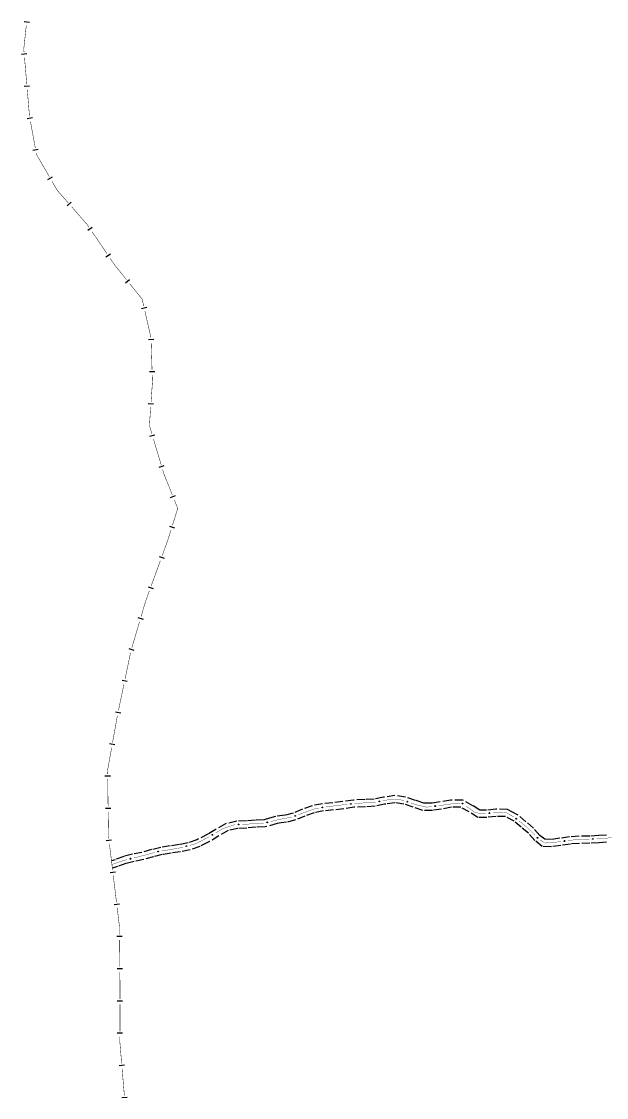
# Model space of a CAD drawing. Extents: x 208948 to 212966, y 4875285 to 4878160.
# Drawn here: x 208948 to 209275, y 4875869 to 4876470 of the extents above; entities that cross this region are included whole.
import ezdxf

# ---------------------------------------------------------------- set-up
doc = ezdxf.new("R2010")
doc.units = 0
doc.header["$LTSCALE"] = 1.5
doc.header["$MEASUREMENT"] = 0
doc.linetypes.add('TRACO_25', pattern=[8, 3, -1, 1, -1, 1, -1])
for name, color, linetype in [('LM-LIM-SETORES-BAIRROS', 7, 'CONTINUOUS'), ('SV-EIXO-RUA-N-PAV', 6, 'CONTINUOUS'), ('SV-RUA-NAO-PAV', 7, 'CONTINUOUS')]:
    doc.layers.add(name, color=color, linetype=linetype)

msp = doc.modelspace()

# ---------------------------------------------------------------- linework, layer by layer
at = {"layer": 'LM-LIM-SETORES-BAIRROS', "const_width": 0.25}
for points in [[(208950.872995, 4876468.192011), (208949.488026, 4876455.265996)], [(208949.488026, 4876455.265996), (208949.462065, 4876455.023701)], [(208949.462065, 4876455.023701), (208949.611216, 4876453.273727)], [(208949.865982, 4876450.284564), (208951.139816, 4876435.338751)], [(208951.394583, 4876432.349588), (208952.668417, 4876417.403774)], [(208953.206101, 4876414.452413), (208955.900829, 4876399.69645)], [(208956.439774, 4876396.745258), (208956.559484, 4876396.089742)], [(208956.559484, 4876396.089742), (208963.72636, 4876383.676474)], [(208965.226372, 4876381.078405), (208967.726391, 4876376.748289)], [(208967.726391, 4876376.748289), (208968.090981, 4876376.116806)], [(208968.090981, 4876376.116806), (208974.198584, 4876369.142182)], [(208976.174979, 4876366.885223), (208984.739356, 4876357.105068)], [(208984.739356, 4876357.105068), (208984.919097, 4876356.899812)], [(208984.919097, 4876356.899812), (208985.889792, 4876355.471223)], [(208987.575836, 4876352.989842), (208996.006057, 4876340.582933)], [(208997.692101, 4876338.101552), (208999.94016, 4876334.793043)], [(208999.94016, 4876334.793043), (209000.329423, 4876334.220157)], [(209000.329423, 4876334.220157), (209006.791903, 4876326.190312)], [(209008.672832, 4876323.853197), (209014.942593, 4876316.062812)], [(209014.942593, 4876316.062812), (209015.566105, 4876315.288077)], [(209015.566105, 4876315.288077), (209016.45813, 4876311.383142)], [(209017.126225, 4876308.45848), (209020.466704, 4876293.83517)], [(209020.631932, 4876290.84597), (209021.092394, 4876275.853039)], [(209021.307062, 4876268.863296), (209020.538007, 4876257.883234)], [(209021.184486, 4876272.854453), (209021.276578, 4876269.855867)], [(209021.276578, 4876269.855867), (209021.307062, 4876268.863296)], [(209020.328398, 4876254.890566), (209019.629699, 4876244.915005)], [(209019.629699, 4876244.915005), (209019.614045, 4876244.691502)], [(209019.614045, 4876244.691502), (209020.989344, 4876240.117855)], [(209021.853235, 4876237.244931), (209026.172688, 4876222.88031)], [(209027.036579, 4876220.007386), (209027.612506, 4876218.092103)], [(209027.612506, 4876218.092103), (209027.81162, 4876217.429937)], [(209027.81162, 4876217.429937), (209032.390194, 4876206.004661)], [(209033.506144, 4876203.219943), (209035.366061, 4876198.578746)], [(209035.43072, 4876198.417397), (209032.500751, 4876189.038216)], [(209035.366061, 4876198.578746), (209035.43072, 4876198.417397)], [(209031.606212, 4876186.174686), (209030.115312, 4876181.402138)], [(209029.933202, 4876180.819181), (209026.728488, 4876171.993762)], [(209030.115312, 4876181.402138), (209029.933202, 4876180.819181)], [(209025.704537, 4876169.173917), (209020.584783, 4876155.074694)], [(209019.560832, 4876152.254849), (209017.51293, 4876146.615159)], [(209017.481507, 4876146.528624), (209014.953663, 4876137.986884)], [(209017.51293, 4876146.615159), (209017.481507, 4876146.528624)], [(209014.10234, 4876135.11021), (209009.845724, 4876120.726844)], [(209009.089252, 4876117.826241), (209006.013051, 4876103.145062)], [(209005.397811, 4876100.208827), (209002.32161, 4876085.527649)], [(209001.714226, 4876082.589886), (208999.067411, 4876067.825254)], [(208998.538048, 4876064.872327), (208996.420597, 4876053.060621)], [(208996.420597, 4876053.060621), (208996.258951, 4876052.158919)], [(208996.258951, 4876052.158919), (208996.288172, 4876050.075201)], [(208996.330238, 4876047.075496), (208996.540569, 4876032.07697)], [(208996.582635, 4876029.077265), (208996.764921, 4876016.078543)], [(208996.764921, 4876016.078543), (208996.77711, 4876015.20939)], [(208996.77711, 4876015.20939), (208996.91335, 4876014.086866)], [(208997.274804, 4876011.108721), (208999.082076, 4875996.217993)], [(208999.44353, 4875993.239847), (209001.250802, 4875978.34912)], [(209001.612256, 4875975.370974), (209002.817104, 4875965.443823)], [(209002.817104, 4875965.443823), (209002.927694, 4875964.532634)], [(209002.927694, 4875964.532634), (209002.959948, 4875960.450637)], [(209002.983653, 4875957.45073), (209003.102174, 4875942.451198)], [(209003.125878, 4875939.451292), (209003.173286, 4875933.451479)], [(209003.173286, 4875933.451479), (209003.178195, 4875932.830253)], [(209003.178195, 4875932.830253), (209003.17335, 4875924.4515)], [(209003.171615, 4875921.451501), (209003.162942, 4875906.451503)], [(209003.161207, 4875903.451504), (209003.159472, 4875900.451504)], [(209003.159472, 4875900.451504), (209003.159145, 4875899.88595)], [(209003.159145, 4875899.88595), (209004.11855, 4875888.491825)], [(209004.370264, 4875885.502403), (209005.628837, 4875870.555297)]]:
    msp.add_lwpolyline(points, dxfattribs=at)
at = {"layer": 'LM-LIM-SETORES-BAIRROS'}
for points in [[(208949.594604, 4876470.340432), (208952.57753, 4876470.020824)], [(208948.201556, 4876452.149956), (208951.190719, 4876452.404723)], [(208949.730157, 4876434.21498), (208952.71932, 4876434.469747)], [(208951.371208, 4876416.150402), (208954.3224, 4876416.689348)], [(208954.604881, 4876398.443247), (208957.556073, 4876398.982192)], [(208962.927329, 4876382.060445), (208965.525399, 4876383.560457)], [(208973.728903, 4876367.401665), (208975.985862, 4876369.37806)], [(208985.211115, 4876353.801074), (208987.692497, 4876355.487118)], [(208995.327381, 4876338.912784), (208997.808762, 4876340.598828)], [(209006.250322, 4876324.470809), (209008.587437, 4876326.351738)], [(209015.218497, 4876310.074207), (209018.143159, 4876310.742302)], [(209019.071244, 4876292.798981), (209022.06983, 4876292.891073)], [(209019.623798, 4876274.807464), (209022.622384, 4876274.899556)], [(209018.971803, 4876256.990483), (209021.964472, 4876256.780873)], [(209019.840846, 4876238.728268), (209022.71377, 4876239.592159)], [(209025.02419, 4876221.490724), (209027.897114, 4876222.354614)], [(209031.369818, 4876204.518447), (209034.154536, 4876205.634397)], [(209030.770807, 4876188.530976), (209033.634336, 4876187.636436)], [(209024.977249, 4876171.565789), (209027.797094, 4876170.541838)], [(209018.833543, 4876154.646721), (209021.653388, 4876153.62277)], [(209013.231552, 4876137.453654), (209016.108225, 4876136.602331)], [(209008.123613, 4876120.193615), (209011.000286, 4876119.342292)], [(209004.339853, 4876102.473937), (209007.276089, 4876101.858697)], [(209000.648412, 4876084.856524), (209003.584648, 4876084.241284)], [(208997.414494, 4876067.105626), (209000.36742, 4876066.576264)], [(208994.802341, 4876049.054266), (208997.802046, 4876049.096332)], [(208995.054738, 4876031.056035), (208998.054443, 4876031.098102)], [(208995.544762, 4876012.913424), (208998.522907, 4876013.274878)], [(208997.713488, 4875995.044551), (209000.691633, 4875995.406005)], [(208999.882214, 4875977.175677), (209002.860359, 4875977.537132)], [(209001.467897, 4875959.438816), (209004.467803, 4875959.46252)], [(209001.610122, 4875941.439378), (209004.610028, 4875941.463082)], [(209001.672772, 4875923.452368), (209004.672771, 4875923.450633)], [(209001.662364, 4875905.452371), (209004.662363, 4875905.450636)], [(209002.707744, 4875887.369494), (209005.697165, 4875887.621208)], [(209004.218031, 4875869.432966), (209007.207452, 4875869.68468)]]:
    msp.add_lwpolyline(points, dxfattribs=at)
at = {"layer": 'SV-EIXO-RUA-N-PAV', "const_width": 0.18}
for points in [[(209135.871177, 4876033.71435), (209134.052891, 4876033.536956)], [(209136.043888, 4876033.725674), (209135.871177, 4876033.71435)], [(209145.900249, 4876034.371994), (209136.043888, 4876033.725674)], [(209146.020579, 4876034.394793), (209145.900249, 4876034.371994)], [(209153.709773, 4876035.851693), (209149.950655, 4876035.139439)], [(209153.883689, 4876035.857125), (209153.709773, 4876035.851693)], [(209158.970925, 4876036.016104), (209153.883689, 4876035.857125)], [(209159.838535, 4876035.740673), (209158.970925, 4876036.016104)], [(209161.744784, 4876035.135515), (209159.838535, 4876035.740673)], [(209169.32882, 4876032.727884), (209165.557281, 4876033.925198)], [(209190.537842, 4876033.71435), (209182.188736, 4876032.52162)], [(209191.10348, 4876033.690784), (209190.537842, 4876033.71435)], [(209193.101746, 4876033.607522), (209191.10348, 4876033.690784)], [(209107.42807, 4876029.110841), (209102.835535, 4876027.351998)], [(209107.506037, 4876029.13683), (209107.42807, 4876029.110841)], [(209112.853634, 4876030.919363), (209107.506037, 4876029.13683)], [(209113.213123, 4876030.970718), (209112.853634, 4876030.919363)], [(209114.203072, 4876031.112139), (209113.213123, 4876030.970718)], [(209119.758897, 4876031.905829), (209118.16287, 4876031.677825)], [(209120.143775, 4876031.953094), (209119.758897, 4876031.905829)], [(209129.130325, 4876033.056706), (209120.143775, 4876031.953094)], [(209130.071793, 4876033.148556), (209129.130325, 4876033.056706)], [(209169.3708, 4876032.718701), (209169.32882, 4876032.727884)], [(209174.589973, 4876031.577007), (209169.3708, 4876032.718701)], [(209175.242551, 4876031.656589), (209174.589973, 4876031.577007)], [(209177.227843, 4876031.898698), (209175.242551, 4876031.656589)], [(209181.330825, 4876032.399062), (209181.198427, 4876032.382916)], [(209182.188736, 4876032.52162), (209181.330825, 4876032.399062)], [(209201.224558, 4876028.782019), (209196.620136, 4876032.038806)], [(209201.574811, 4876028.697959), (209201.224558, 4876028.782019)], [(209205.334834, 4876027.795553), (209201.574811, 4876028.697959)], [(209205.467291, 4876027.809644), (209205.334834, 4876027.795553)], [(209207.456069, 4876028.021216), (209205.467291, 4876027.809644)], [(209213.062152, 4876028.617608), (209211.433624, 4876028.444361)], [(209213.424299, 4876028.60769), (209213.062152, 4876028.617608)], [(209219.063154, 4876028.453197), (209213.424299, 4876028.60769)], [(209219.372024, 4876028.270164), (209219.063154, 4876028.453197)], [(209222.81319, 4876026.230954), (209219.372024, 4876028.270164)], [(209067.459086, 4876021.871127), (209061.759813, 4876019.995416)], [(209076.354387, 4876022.205579), (209071.455455, 4876022.024135)], [(209076.451889, 4876022.211936), (209076.354387, 4876022.205579)], [(209083.43705, 4876022.667491), (209076.451889, 4876022.211936)], [(209091.973434, 4876024.671744), (209087.335032, 4876023.535809)], [(209092.193957, 4876024.713971), (209091.973434, 4876024.671744)], [(209099.069043, 4876026.030478), (209092.193957, 4876024.713971)], [(209230.407515, 4876020.397057), (209226.017713, 4876023.846187)], [(209060.981956, 4876019.739413), (209056.513695, 4876017.116738)], [(209061.759813, 4876019.995416), (209060.981956, 4876019.739413)], [(209230.70257, 4876020.102002), (209230.407515, 4876020.397057)], [(209234.945211, 4876015.859361), (209230.70257, 4876020.102002)], [(209045.691731, 4876011.19004), (209042.158369, 4876010.23875)], [(209045.992631, 4876011.350093), (209045.691731, 4876011.19004)], [(209053.055611, 4876015.106997), (209045.992631, 4876011.350093)], [(209240.436587, 4876011.518862), (209237.934367, 4876013.224922)], [(209241.404446, 4876011.603023), (209240.436587, 4876011.518862)], [(209247.999494, 4876012.176506), (209241.404446, 4876011.603023)], [(209248.376332, 4876012.225927), (209247.999494, 4876012.176506)], [(209249.367841, 4876012.355961), (209248.376332, 4876012.225927)], [(209258.028567, 4876013.491794), (209253.333879, 4876012.876097)], [(209258.293542, 4876013.500293), (209258.028567, 4876013.491794)], [(209265.289941, 4876013.724778), (209258.293542, 4876013.500293)], [(209273.400997, 4876013.985027), (209269.287884, 4876013.853055)], [(209274.275479, 4876014.119562), (209273.400997, 4876013.985027)], [(209277.675684, 4876014.642671), (209274.275479, 4876014.119562)], [(209013.220554, 4876003.791544), (209010.967807, 4876003.228357)], [(209013.876217, 4876003.963835), (209013.220554, 4876003.791544)], [(209022.58071, 4876006.251147), (209013.876217, 4876003.963835)], [(209037.142358, 4876008.888286), (209026.487764, 4876007.089458)], [(209037.33029, 4876008.938883), (209037.142358, 4876008.888286)], [(209038.295906, 4876009.198856), (209037.33029, 4876008.938883)], [(208999.473314, 4875999.819169), (208998.587973, 4875999.516857)], [(209005.328825, 4876001.818612), (208999.473314, 4875999.819169)], [(209006.117095, 4876002.015679), (209005.328825, 4876001.818612)], [(209007.087237, 4876002.258214), (209006.117095, 4876002.015679)]]:
    msp.add_lwpolyline(points, dxfattribs=at)
at = {"layer": 'SV-EIXO-RUA-N-PAV'}
for points in [[(209148.147279, 4876034.685708), (209148.120313, 4876034.644905), (209148.088794, 4876034.61535), (209148.055411, 4876034.598267), (209148.021975, 4876034.590863), (209147.986915, 4876034.587141), (209147.950739, 4876034.591187), (209147.911583, 4876034.604572), (209147.870462, 4876034.631335), (209147.842308, 4876034.665613), (209147.823809, 4876034.697445), (209147.814081, 4876034.731866), (209147.811036, 4876034.765986), (209147.816482, 4876034.803424), (209147.830433, 4876034.842972), (209147.858345, 4876034.88367), (209147.889444, 4876034.912432), (209147.922168, 4876034.928108), (209147.956834, 4876034.937669), (209147.992673, 4876034.941039), (209148.028161, 4876034.936863), (209148.067955, 4876034.922744), (209148.107758, 4876034.894663), (209148.136799, 4876034.863973), (209148.152931, 4876034.831478), (209148.161575, 4876034.797137), (209148.165735, 4876034.762018), (209148.163182, 4876034.725484), (209148.147279, 4876034.685708)], [(209163.75467, 4876034.381961), (209163.711566, 4876034.35885), (209163.669795, 4876034.347801), (209163.632303, 4876034.348614), (209163.59936, 4876034.35797), (209163.566736, 4876034.371338), (209163.536817, 4876034.392073), (209163.508709, 4876034.422441), (209163.485221, 4876034.465517), (209163.476715, 4876034.509052), (209163.475545, 4876034.545851), (209163.483324, 4876034.580764), (209163.496841, 4876034.612239), (209163.519407, 4876034.642605), (209163.550461, 4876034.67079), (209163.594347, 4876034.693359), (209163.635372, 4876034.70391), (209163.671616, 4876034.702172), (209163.706665, 4876034.69413), (209163.739808, 4876034.680083), (209163.76906, 4876034.65956), (209163.797381, 4876034.628242), (209163.819083, 4876034.584631), (209163.830073, 4876034.543833), (209163.828845, 4876034.507576), (209163.82015, 4876034.473247), (209163.80714, 4876034.440362), (209163.787549, 4876034.40942), (209163.75467, 4876034.381961)], [(209194.62268, 4876033.433972), (209194.587159, 4876033.400352), (209194.549756, 4876033.37872), (209194.513367, 4876033.369657), (209194.479123, 4876033.370033), (209194.444133, 4876033.374364), (209194.409819, 4876033.386513), (209194.374721, 4876033.408433), (209194.340745, 4876033.443828), (209194.321104, 4876033.4836), (209194.31031, 4876033.5188), (209194.308646, 4876033.55453), (209194.313423, 4876033.588451), (209194.327221, 4876033.623677), (209194.349782, 4876033.659029), (209194.3862, 4876033.692331), (209194.423015, 4876033.713287), (209194.458442, 4876033.721129), (209194.494373, 4876033.722574), (209194.530042, 4876033.717725), (209194.563657, 4876033.705605), (209194.599209, 4876033.682825), (209194.631603, 4876033.646445), (209194.652923, 4876033.609966), (209194.66126, 4876033.574658), (209194.661886, 4876033.539251), (209194.65797, 4876033.504104), (209194.647193, 4876033.469102), (209194.62268, 4876033.433972)], [(209116.340775, 4876031.306327), (209116.311987, 4876031.266789), (209116.279161, 4876031.238694), (209116.245037, 4876031.223142), (209116.2113, 4876031.217262), (209116.176107, 4876031.215133), (209116.140152, 4876031.220815), (209116.101643, 4876031.235962), (209116.061778, 4876031.264561), (209116.035207, 4876031.300081), (209116.01817, 4876031.332719), (209116.010013, 4876031.367546), (209116.008518, 4876031.401768), (209116.015656, 4876031.438921), (209116.031386, 4876031.477796), (209116.061114, 4876031.517187), (209116.093486, 4876031.544509), (209116.126887, 4876031.558685), (209116.161951, 4876031.566664), (209116.197906, 4876031.568407), (209116.233168, 4876031.562625), (209116.272281, 4876031.546717), (209116.31077, 4876031.51686), (209116.338389, 4876031.484885), (209116.353031, 4876031.451692), (209116.360109, 4876031.416994), (209116.362673, 4876031.381722), (209116.358466, 4876031.345341), (209116.340775, 4876031.306327)], [(209132.216033, 4876033.247147), (209132.185509, 4876033.208933), (209132.151461, 4876033.182331), (209132.116677, 4876033.168317), (209132.082711, 4876033.163948), (209132.047459, 4876033.163393), (209132.011793, 4876033.170674), (209131.973998, 4876033.187524), (209131.935449, 4876033.217874), (209131.910491, 4876033.254544), (209131.894927, 4876033.28791), (209131.888332, 4876033.323066), (209131.888366, 4876033.357321), (209131.897155, 4876033.394118), (209131.914604, 4876033.432253), (209131.946061, 4876033.470277), (209131.979619, 4876033.496128), (209132.01362, 4876033.508799), (209132.049005, 4876033.515205), (209132.085002, 4876033.515341), (209132.119971, 4876033.507992), (209132.158335, 4876033.490354), (209132.195453, 4876033.458809), (209132.221618, 4876033.425633), (209132.234763, 4876033.391819), (209132.240286, 4876033.35684), (209132.241273, 4876033.321489), (209132.235446, 4876033.285332), (209132.216033, 4876033.247147)], [(209179.369084, 4876032.048929), (209179.33949, 4876032.00999), (209179.306094, 4876031.982576), (209179.271658, 4876031.967728), (209179.237807, 4876031.962542), (209179.202578, 4876031.961137), (209179.166747, 4876031.967557), (209179.128557, 4876031.983491), (209179.089288, 4876032.012903), (209179.063453, 4876032.048961), (209179.04709, 4876032.081943), (209179.03965, 4876032.11693), (209179.038858, 4876032.151176), (209179.046758, 4876032.188174), (209179.063283, 4876032.226718), (209179.093814, 4876032.265489), (209179.12674, 4876032.292141), (209179.160425, 4876032.305628), (209179.195646, 4876032.312885), (209179.231629, 4876032.313888), (209179.266765, 4876032.307383), (209179.305543, 4876032.290675), (209179.34341, 4876032.260034), (209179.370367, 4876032.227498), (209179.384324, 4876032.194011), (209179.390688, 4876032.159175), (209179.392526, 4876032.123858), (209179.387573, 4876032.087571), (209179.369084, 4876032.048929)], [(209209.599366, 4876028.138525), (209209.569177, 4876028.100045), (209209.535363, 4876028.073147), (209209.500703, 4876028.05883), (209209.466776, 4876028.054165), (209209.431529, 4876028.053302), (209209.395802, 4876028.060271), (209209.357861, 4876028.076791), (209209.319049, 4876028.106803), (209209.293771, 4876028.143254), (209209.277917, 4876028.176483), (209209.271015, 4876028.21158), (209209.27075, 4876028.245834), (209209.279217, 4876028.282706), (209209.296333, 4876028.320992), (209209.327456, 4876028.359289), (209209.360788, 4876028.385432), (209209.394676, 4876028.3984), (209209.430004, 4876028.405115), (209209.465998, 4876028.405565), (209209.50103, 4876028.398521), (209209.539546, 4876028.381219), (209209.576939, 4876028.349999), (209209.603393, 4876028.317053), (209209.616833, 4876028.283355), (209209.62266, 4876028.248426), (209209.623956, 4876028.213084), (209209.618445, 4876028.176878), (209209.599366, 4876028.138525)], [(209069.604482, 4876021.845424), (209069.571713, 4876021.809116), (209069.536126, 4876021.784612), (209069.500562, 4876021.772718), (209069.466394, 4876021.770402), (209069.431172, 4876021.771969), (209069.396009, 4876021.781384), (209069.359297, 4876021.800478), (209069.322645, 4876021.833094), (209069.299939, 4876021.8712), (209069.286412, 4876021.905443), (209069.281946, 4876021.940932), (209069.284042, 4876021.975123), (209069.295029, 4876022.011324), (209069.314743, 4876022.048339), (209069.348431, 4876022.084401), (209069.383485, 4876022.108185), (209069.418186, 4876022.118786), (209069.453893, 4876022.123051), (209069.489833, 4876022.121019), (209069.524296, 4876022.111579), (209069.561529, 4876022.091663), (209069.596681, 4876022.057941), (209069.620801, 4876022.02325), (209069.631887, 4876021.988706), (209069.635294, 4876021.953458), (209069.634152, 4876021.918112), (209069.626159, 4876021.882372), (209069.604482, 4876021.845424)], [(209085.558179, 4876022.987327), (209085.53341, 4876022.945155), (209085.503498, 4876022.913975), (209085.471065, 4876022.89515), (209085.438067, 4876022.885988), (209085.403253, 4876022.880417), (209085.366914, 4876022.882544), (209085.327105, 4876022.893838), (209085.284626, 4876022.918389), (209085.254699, 4876022.95113), (209085.234541, 4876022.981939), (209085.223007, 4876023.015797), (209085.218161, 4876023.049708), (209085.221619, 4876023.087382), (209085.233459, 4876023.127613), (209085.259179, 4876023.16973), (209085.288713, 4876023.200097), (209085.320562, 4876023.217482), (209085.354674, 4876023.228862), (209085.390285, 4876023.234124), (209085.425944, 4876023.23183), (209085.466429, 4876023.219836), (209085.507662, 4876023.1939), (209085.538285, 4876023.164789), (209085.556113, 4876023.133192), (209085.566561, 4876023.099357), (209085.572574, 4876023.064507), (209085.571956, 4876023.027889), (209085.558179, 4876022.987327)], [(209101.141369, 4876026.585291), (209101.122076, 4876026.540349), (209101.096305, 4876026.505668), (209101.066485, 4876026.482929), (209101.034895, 4876026.469706), (209101.001053, 4876026.459818), (209100.964733, 4876026.457377), (209100.923823, 4876026.463597), (209100.878604, 4876026.482634), (209100.844812, 4876026.511369), (209100.820954, 4876026.539411), (209100.80527, 4876026.571558), (209100.796215, 4876026.604595), (209100.794927, 4876026.642405), (209100.801635, 4876026.683802), (209100.821878, 4876026.728809), (209100.847376, 4876026.762636), (209100.876797, 4876026.783873), (209100.909215, 4876026.799436), (209100.943886, 4876026.809116), (209100.979552, 4876026.811307), (209101.02122, 4876026.804478), (209101.065377, 4876026.78391), (209101.099405, 4876026.758864), (209101.12105, 4876026.729749), (209101.135654, 4876026.697488), (209101.145983, 4876026.663666), (209101.149957, 4876026.627259), (209101.141369, 4876026.585291)], [(209224.490045, 4876024.906503), (209224.441572, 4876024.899989), (209224.39858, 4876024.904301), (209224.363758, 4876024.918219), (209224.336194, 4876024.938542), (209224.310336, 4876024.962509), (209224.289597, 4876024.992424), (209224.273933, 4876025.030726), (209224.267057, 4876025.079305), (209224.27437, 4876025.123055), (209224.286188, 4876025.157925), (209224.305724, 4876025.187887), (209224.329428, 4876025.212617), (209224.361214, 4876025.233132), (209224.400184, 4876025.248626), (209224.4492, 4876025.254359), (209224.491319, 4876025.249841), (209224.524647, 4876025.235495), (209224.554645, 4876025.215664), (209224.580751, 4876025.190879), (209224.600939, 4876025.161396), (209224.616469, 4876025.122131), (209224.621486, 4876025.073678), (209224.61746, 4876025.031618), (209224.603585, 4876024.998097), (209224.583397, 4876024.969004), (209224.559673, 4876024.942776), (209224.530469, 4876024.920677), (209224.490045, 4876024.906503)], [(209054.968498, 4876016.082133), (209054.956851, 4876016.034632), (209054.937127, 4876015.996188), (209054.911448, 4876015.968859), (209054.882459, 4876015.950627), (209054.850701, 4876015.935314), (209054.815276, 4876015.92694), (209054.7739, 4876015.926354), (209054.726168, 4876015.937704), (209054.688114, 4876015.960497), (209054.659974, 4876015.984239), (209054.639222, 4876016.013372), (209054.624863, 4876016.044473), (209054.617381, 4876016.081558), (209054.617197, 4876016.123495), (209054.629771, 4876016.171215), (209054.649366, 4876016.208771), (209054.674898, 4876016.234553), (209054.704319, 4876016.255231), (209054.736929, 4876016.270475), (209054.77175, 4876016.278495), (209054.813974, 4876016.278604), (209054.86091, 4876016.26557), (209054.898591, 4876016.246454), (209054.924724, 4876016.22129), (209054.944429, 4876016.191867), (209054.960175, 4876016.160201), (209054.970076, 4876016.124941), (209054.968498, 4876016.082133)], [(209040.394496, 4876009.649861), (209040.370695, 4876009.607134), (209040.341503, 4876009.57528), (209040.309508, 4876009.555719), (209040.276728, 4876009.545806), (209040.24205, 4876009.539442), (209040.205672, 4876009.540739), (209040.165615, 4876009.551123), (209040.122587, 4876009.574697), (209040.09192, 4876009.606747), (209040.071065, 4876009.637088), (209040.058761, 4876009.670674), (209040.053143, 4876009.704466), (209040.05574, 4876009.742208), (209040.066659, 4876009.782699), (209040.091411, 4876009.825392), (209040.120244, 4876009.856425), (209040.151688, 4876009.874532), (209040.185532, 4876009.886689), (209040.221013, 4876009.892762), (209040.256715, 4876009.891282), (209040.297463, 4876009.880215), (209040.339277, 4876009.855227), (209040.370557, 4876009.826822), (209040.389101, 4876009.795641), (209040.400319, 4876009.762052), (209040.407125, 4876009.727348), (209040.407344, 4876009.690726), (209040.394496, 4876009.649861)], [(209236.383183, 4876014.265711), (209236.33428, 4876014.265018), (209236.292108, 4876014.274423), (209236.259192, 4876014.29239), (209236.234245, 4876014.315852), (209236.211427, 4876014.342729), (209236.1944, 4876014.374903), (209236.183412, 4876014.414798), (209236.182372, 4876014.46385), (209236.194845, 4876014.506418), (209236.210734, 4876014.53963), (209236.233701, 4876014.567052), (209236.260182, 4876014.588781), (209236.294187, 4876014.605363), (209236.334725, 4876014.616104), (209236.384074, 4876014.615955), (209236.425355, 4876014.606452), (209236.456737, 4876014.588237), (209236.484158, 4876014.564973), (209236.507125, 4876014.537254), (209236.523657, 4876014.505576), (209236.534398, 4876014.464741), (209236.533606, 4876014.416035), (209236.524598, 4876014.374754), (209236.506828, 4876014.343125), (209236.483317, 4876014.316644), (209236.456638, 4876014.29343), (209236.425009, 4876014.274967), (209236.383183, 4876014.265711)], [(209251.507635, 4876012.525567), (209251.478395, 4876012.486361), (209251.445247, 4876012.458646), (209251.410947, 4876012.443487), (209251.377144, 4876012.437995), (209251.34193, 4876012.436271), (209251.306042, 4876012.442366), (209251.26771, 4876012.457954), (209251.228176, 4876012.48701), (209251.202016, 4876012.522832), (209251.185355, 4876012.555665), (209251.177599, 4876012.590583), (209251.176497, 4876012.62482), (209251.184061, 4876012.661888), (209251.200237, 4876012.70058), (209251.230416, 4876012.739626), (209251.2631, 4876012.766575), (209251.296661, 4876012.780366), (209251.331815, 4876012.787942), (209251.367787, 4876012.789271), (209251.40298, 4876012.783084), (209251.441908, 4876012.766727), (209251.480051, 4876012.73643), (209251.507302, 4876012.704139), (209251.521561, 4876012.67078), (209251.528239, 4876012.636003), (209251.530398, 4876012.600704), (209251.525773, 4876012.564375), (209251.507635, 4876012.525567)], [(209267.436049, 4876013.6835), (209267.403101, 4876013.647355), (209267.367393, 4876013.623027), (209267.331771, 4876013.611309), (209267.297592, 4876013.609162), (209267.262378, 4876013.610903), (209267.227262, 4876013.620492), (209267.190645, 4876013.639768), (209267.154155, 4876013.672565), (209267.131638, 4876013.710782), (209267.118281, 4876013.745091), (209267.11399, 4876013.780602), (209267.116255, 4876013.814782), (209267.127421, 4876013.850929), (209267.147317, 4876013.887846), (209267.181184, 4876013.923741), (209267.216355, 4876013.947351), (209267.251108, 4876013.95778), (209267.286835, 4876013.961868), (209267.322765, 4876013.959659), (209267.357181, 4876013.950048), (209267.394314, 4876013.929949), (209267.429299, 4876013.896053), (209267.453248, 4876013.861243), (209267.464163, 4876013.826646), (209267.467396, 4876013.791381), (209267.466078, 4876013.756041), (209267.457909, 4876013.72034), (209267.436049, 4876013.6835)], [(209024.649648, 4876006.680992), (209024.625591, 4876006.63841), (209024.596207, 4876006.606732), (209024.564094, 4876006.587365), (209024.531255, 4876006.57765), (209024.496539, 4876006.571495), (209024.46017, 4876006.573011), (209024.420176, 4876006.583636), (209024.377291, 4876006.60747), (209024.346819, 4876006.639703), (209024.326147, 4876006.67017), (209024.314045, 4876006.70383), (209024.308631, 4876006.737654), (209024.311456, 4876006.775381), (209024.322618, 4876006.815805), (209024.347628, 4876006.858348), (209024.376648, 4876006.889207), (209024.4082, 4876006.907124), (209024.442116, 4876006.919076), (209024.477633, 4876006.924935), (209024.513326, 4876006.92324), (209024.554007, 4876006.911928), (209024.595669, 4876006.886687), (209024.626778, 4876006.858095), (209024.645133, 4876006.826802), (209024.656148, 4876006.793146), (209024.662745, 4876006.758402), (209024.662742, 4876006.721779), (209024.649648, 4876006.680992)], [(209009.193611, 4876002.67134), (209009.169045, 4876002.629049), (209009.139283, 4876002.597725), (209009.106941, 4876002.578744), (209009.073988, 4876002.569424), (209009.039201, 4876002.563685), (209009.002852, 4876002.565638), (209008.962989, 4876002.576741), (209008.920392, 4876002.601087), (209008.890308, 4876002.633684), (209008.870003, 4876002.664396), (209008.858306, 4876002.698198), (209008.853297, 4876002.732085), (209008.856574, 4876002.769775), (209008.868221, 4876002.810063), (209008.893738, 4876002.852303), (209008.923126, 4876002.882811), (209008.954891, 4876002.900349), (209008.988948, 4876002.911894), (209009.024532, 4876002.917327), (209009.060202, 4876002.915204), (209009.100744, 4876002.903405), (209009.142102, 4876002.877667), (209009.172865, 4876002.848704), (209009.190844, 4876002.817193), (209009.201455, 4876002.783408), (209009.207635, 4876002.748587), (209009.207193, 4876002.711967), (209009.193611, 4876002.67134)]]:
    msp.add_lwpolyline(points, close=True, dxfattribs=at)
for points in [[(209148.136799, 4876034.863973), (209147.811036, 4876034.765986)], [(209148.152931, 4876034.831478), (209147.814081, 4876034.731866)], [(209148.141312, 4876034.847835), (209147.81543, 4876034.74998)], [(209148.107758, 4876034.894663), (209147.816482, 4876034.803424)], [(209148.11996, 4876034.879898), (209147.818211, 4876034.786616)], [(209148.15462, 4876034.814248), (209147.820186, 4876034.71755)], [(209148.161575, 4876034.797137), (209147.823809, 4876034.697445)], [(209148.084369, 4876034.906486), (209147.826353, 4876034.824268)], [(209148.067955, 4876034.922744), (209147.830433, 4876034.842972)], [(209148.160138, 4876034.777796), (209147.838278, 4876034.680703)], [(209148.165735, 4876034.762018), (209147.842308, 4876034.665613)], [(209148.04309, 4876034.926441), (209147.851925, 4876034.865222)], [(209148.028161, 4876034.936863), (209147.858345, 4876034.88367)], [(209148.159785, 4876034.743009), (209147.860971, 4876034.648894)], [(209148.163182, 4876034.725484), (209147.870462, 4876034.631335)], [(209148.006271, 4876034.937519), (209147.880107, 4876034.899726)], [(209147.992673, 4876034.941039), (209147.889444, 4876034.912432)], [(209148.154069, 4876034.707206), (209147.894135, 4876034.620458)], [(209148.147279, 4876034.685708), (209147.911583, 4876034.604572)], [(209148.131687, 4876034.664079), (209147.938349, 4876034.59967)], [(209148.120313, 4876034.644905), (209147.950739, 4876034.591187)], [(209148.102418, 4876034.627979), (209147.977341, 4876034.591781)], [(209148.088794, 4876034.61535), (209147.986915, 4876034.587141)], [(209163.82015, 4876034.473247), (209163.475545, 4876034.545851)], [(209163.80714, 4876034.440362), (209163.476715, 4876034.509052)], [(209163.809704, 4876034.456907), (209163.480332, 4876034.524247)], [(209163.822152, 4876034.491609), (209163.481901, 4876034.565266)], [(209163.828845, 4876034.507576), (209163.483324, 4876034.580764)], [(209163.792879, 4876034.426457), (209163.485204, 4876034.485478)], [(209163.787549, 4876034.40942), (209163.485221, 4876034.465517)], [(209163.826384, 4876034.527488), (209163.493111, 4876034.596066)], [(209163.830073, 4876034.543833), (209163.496841, 4876034.612239)], [(209163.770852, 4876034.397659), (209163.500893, 4876034.444706)], [(209163.75467, 4876034.381961), (209163.508709, 4876034.422441)], [(209163.822813, 4876034.565844), (209163.512949, 4876034.626991)], [(209163.819083, 4876034.584631), (209163.519407, 4876034.642605)], [(209163.730679, 4876034.370326), (209163.529939, 4876034.405421)], [(209163.711566, 4876034.35885), (209163.536817, 4876034.392073)], [(209163.804109, 4876034.606141), (209163.53799, 4876034.656264)], [(209163.797381, 4876034.628242), (209163.550461, 4876034.67079)], [(209163.687782, 4876034.352449), (209163.560513, 4876034.379967)], [(209163.669795, 4876034.347801), (209163.566736, 4876034.371338)], [(209163.777252, 4876034.643299), (209163.579938, 4876034.680169)], [(209163.76906, 4876034.65956), (209163.594347, 4876034.693359)], [(209163.750105, 4876034.670529), (209163.621123, 4876034.697159)], [(209163.739808, 4876034.680083), (209163.635372, 4876034.70391)], [(209194.652923, 4876033.609966), (209194.313423, 4876033.588451)], [(209194.653656, 4876033.593225), (209194.314071, 4876033.571866)], [(209194.640136, 4876033.629297), (209194.325091, 4876033.606915)], [(209194.631603, 4876033.646445), (209194.327221, 4876033.623677)], [(209194.611506, 4876033.663267), (209194.341565, 4876033.641737)], [(209194.599209, 4876033.682825), (209194.349782, 4876033.659029)], [(209194.575832, 4876033.692067), (209194.375762, 4876033.675821)], [(209194.563657, 4876033.705605), (209194.3862, 4876033.692331)], [(209194.542487, 4876033.711211), (209194.411038, 4876033.703031)], [(209194.530042, 4876033.717725), (209194.423015, 4876033.713287)], [(209116.338389, 4876031.484885), (209116.008518, 4876031.401768)], [(209116.353031, 4876031.451692), (209116.010013, 4876031.367546)], [(209116.342166, 4876031.468559), (209116.012183, 4876031.38558)], [(209116.353937, 4876031.434402), (209116.015463, 4876031.352968)], [(209116.31077, 4876031.51686), (209116.015656, 4876031.438921)], [(209116.322289, 4876031.501557), (209116.016621, 4876031.422052)], [(209116.360109, 4876031.416994), (209116.01817, 4876031.332719)], [(209116.28794, 4876031.529731), (209116.026462, 4876031.459296)], [(209116.272281, 4876031.546717), (209116.031386, 4876031.477796)], [(209116.357796, 4876031.397738), (209116.031866, 4876031.315338)], [(209116.362673, 4876031.381722), (209116.035207, 4876031.300081)], [(209116.355867, 4876031.363003), (209116.053093, 4876031.282533)], [(209116.247609, 4876031.551537), (209116.053865, 4876031.499048)], [(209116.233168, 4876031.562625), (209116.061114, 4876031.517187)], [(209116.358466, 4876031.345341), (209116.061778, 4876031.264561)], [(209116.21133, 4876031.564273), (209116.083582, 4876031.53224)], [(209116.348534, 4876031.327496), (209116.084933, 4876031.252622)], [(209116.197906, 4876031.568407), (209116.093486, 4876031.544509)], [(209116.340775, 4876031.306327), (209116.101643, 4876031.235962)], [(209116.324219, 4876031.285428), (209116.128159, 4876031.229851)], [(209116.311987, 4876031.266789), (209116.140152, 4876031.220815)], [(209116.293344, 4876031.250693), (209116.166754, 4876031.220203)], [(209116.279161, 4876031.238694), (209116.176107, 4876031.215133)], [(209132.234763, 4876033.391819), (209131.888332, 4876033.323066)], [(209132.221618, 4876033.425633), (209131.888366, 4876033.357321)], [(209132.224662, 4876033.409155), (209131.891304, 4876033.340986)], [(209132.234897, 4876033.374507), (209131.893126, 4876033.308259)], [(209132.240286, 4876033.35684), (209131.894927, 4876033.28791)], [(209132.195453, 4876033.458809), (209131.897155, 4876033.394118)], [(209132.206278, 4876033.443007), (209131.897366, 4876033.377223)], [(209132.237116, 4876033.337707), (209131.907833, 4876033.269935)], [(209132.173221, 4876033.472686), (209131.90886, 4876033.413991)], [(209132.241273, 4876033.321489), (209131.910491, 4876033.254544)], [(209132.158335, 4876033.490354), (209131.914604, 4876033.432253)], [(209132.233638, 4876033.303092), (209131.927575, 4876033.236215)], [(209132.235446, 4876033.285332), (209131.935449, 4876033.217874)], [(209132.133903, 4876033.49627), (209131.938009, 4876033.45248)], [(209132.119971, 4876033.507992), (209131.946061, 4876033.470277)], [(209132.224728, 4876033.267948), (209131.958049, 4876033.204913)], [(209132.098228, 4876033.510613), (209131.969178, 4876033.484312)], [(209132.216033, 4876033.247147), (209131.973998, 4876033.187524)], [(209132.085002, 4876033.515341), (209131.979619, 4876033.496128)], [(209132.19856, 4876033.227007), (209132.000215, 4876033.180236)], [(209132.185509, 4876033.208933), (209132.011793, 4876033.170674)], [(209132.166165, 4876033.193684), (209132.038341, 4876033.168875)], [(209132.151461, 4876033.182331), (209132.047459, 4876033.163393)], [(209179.370367, 4876032.227498), (209179.038858, 4876032.151176)], [(209179.384324, 4876032.194011), (209179.03965, 4876032.11693)], [(209179.373807, 4876032.211097), (209179.042189, 4876032.134916)], [(209179.384875, 4876032.176707), (209179.044799, 4876032.102243)], [(209179.34341, 4876032.260034), (209179.046758, 4876032.188174)], [(209179.390688, 4876032.159175), (209179.04709, 4876032.081943)], [(209179.354613, 4876032.244497), (209179.047376, 4876032.171289)], [(209179.32085, 4876032.273371), (209179.057981, 4876032.208322)], [(209179.38798, 4876032.13997), (209179.060425, 4876032.064284)], [(209179.305543, 4876032.290675), (209179.063283, 4876032.226718)], [(209179.392526, 4876032.123858), (209179.063453, 4876032.048961)], [(209179.385337, 4876032.105282), (209179.080974, 4876032.03105)], [(209179.280975, 4876032.296001), (209179.086194, 4876032.247503)], [(209179.387573, 4876032.087571), (209179.089288, 4876032.012903)], [(209179.266765, 4876032.307383), (209179.093814, 4876032.265489)], [(209179.377276, 4876032.069933), (209179.112193, 4876032.000491)], [(209179.244966, 4876032.309479), (209179.116587, 4876032.280077)], [(209179.231629, 4876032.313888), (209179.12674, 4876032.292141)], [(209179.369084, 4876032.048929), (209179.128557, 4876031.983491)], [(209179.352103, 4876032.028374), (209179.154942, 4876031.976837)], [(209179.33949, 4876032.00999), (209179.166747, 4876031.967557)], [(209179.32052, 4876031.99428), (209179.19333, 4876031.966398)], [(209179.306094, 4876031.982576), (209179.202578, 4876031.961137)], [(209194.66126, 4876033.574658), (209194.308646, 4876033.55453)], [(209194.661886, 4876033.539251), (209194.31031, 4876033.5188)], [(209194.658995, 4876033.557494), (209194.311344, 4876033.539203)], [(209194.656098, 4876033.520741), (209194.320603, 4876033.499212)], [(209194.65797, 4876033.504104), (209194.321104, 4876033.4836)], [(209194.647861, 4876033.486941), (209194.335486, 4876033.463083)], [(209194.647193, 4876033.469102), (209194.340745, 4876033.443828)], [(209194.634171, 4876033.453369), (209194.361333, 4876033.427863)], [(209194.62268, 4876033.433972), (209194.374721, 4876033.408433)], [(209194.602587, 4876033.416445), (209194.399677, 4876033.397586)], [(209194.587159, 4876033.400352), (209194.409819, 4876033.386513)], [(209194.565891, 4876033.387929), (209194.435862, 4876033.381055)], [(209194.549756, 4876033.37872), (209194.444133, 4876033.374364)], [(209209.603393, 4876028.317053), (209209.27075, 4876028.245834)], [(209209.616833, 4876028.283355), (209209.271015, 4876028.21158)], [(209209.60658, 4876028.300602), (209209.27383, 4876028.229525)], [(209209.617118, 4876028.266045), (209209.275938, 4876028.196816)], [(209209.62266, 4876028.248426), (209209.277917, 4876028.176483)], [(209209.576939, 4876028.349999), (209209.279217, 4876028.282706)], [(209209.587902, 4876028.334292), (209209.279576, 4876028.265814)], [(209209.554586, 4876028.363681), (209209.290748, 4876028.30268)], [(209209.619658, 4876028.229265), (209209.290979, 4876028.158621)], [(209209.623956, 4876028.213084), (209209.293771, 4876028.143254)], [(209209.539546, 4876028.381219), (209209.296333, 4876028.320992)], [(209209.616482, 4876028.194622), (209209.311014, 4876028.125075)], [(209209.618445, 4876028.176878), (209209.319049, 4876028.106803)], [(209209.515064, 4876028.386921), (209209.31956, 4876028.341423)], [(209209.50103, 4876028.398521), (209209.327456, 4876028.359289)], [(209209.607879, 4876028.159401), (209209.34176, 4876028.09404)], [(209209.479266, 4876028.400952), (209209.35045, 4876028.373526)], [(209209.599366, 4876028.138525), (209209.357861, 4876028.076791)], [(209209.465998, 4876028.405565), (209209.360788, 4876028.385432)], [(209209.58207, 4876028.118233), (209209.384141, 4876028.069732)], [(209209.569177, 4876028.100045), (209209.395802, 4876028.060271)], [(209209.549967, 4876028.084629), (209209.422364, 4876028.058704)], [(209209.535363, 4876028.073147), (209209.431529, 4876028.053302)], [(209069.631887, 4876021.988706), (209069.281946, 4876021.940932)], [(209069.620801, 4876022.02325), (209069.284042, 4876021.975123)], [(209069.630979, 4876021.971418), (209069.28584, 4876021.925864)], [(209069.622848, 4876022.006618), (209069.285991, 4876021.95864)], [(209069.635294, 4876021.953458), (209069.286412, 4876021.905443)], [(209069.606535, 4876022.041516), (209069.294223, 4876021.994447)], [(209069.596681, 4876022.057941), (209069.295029, 4876022.011324)], [(209069.630979, 4876021.93455), (209069.298213, 4876021.886724)], [(209069.634152, 4876021.918112), (209069.299939, 4876021.8712)], [(209069.575324, 4876022.073131), (209069.30791, 4876022.030456)], [(209069.561529, 4876022.091663), (209069.314743, 4876022.048339)], [(209069.625423, 4876021.900208), (209069.315889, 4876021.851876)], [(209069.626159, 4876021.882372), (209069.322645, 4876021.833094)], [(209069.537497, 4876022.099039), (209069.339323, 4876022.067121)], [(209069.614414, 4876021.865664), (209069.344423, 4876021.818797)], [(209069.524296, 4876022.111579), (209069.348431, 4876022.084401)], [(209069.604482, 4876021.845424), (209069.359297, 4876021.800478)], [(209069.502751, 4876022.115503), (209069.372352, 4876022.097019)], [(209069.489833, 4876022.121019), (209069.383485, 4876022.108185)], [(209069.585829, 4876021.826372), (209069.385028, 4876021.791626)], [(209069.571713, 4876021.809116), (209069.396009, 4876021.781384)], [(209069.551487, 4876021.79506), (209069.4224, 4876021.77799)], [(209069.536126, 4876021.784612), (209069.431172, 4876021.771969)], [(209085.538285, 4876023.164789), (209085.218161, 4876023.049708)], [(209085.507662, 4876023.1939), (209085.221619, 4876023.087382)], [(209085.556113, 4876023.133192), (209085.223007, 4876023.015797)], [(209085.543645, 4876023.148912), (209085.223396, 4876023.033958)], [(209085.520627, 4876023.179801), (209085.224234, 4876023.070689)], [(209085.558711, 4876023.116076), (209085.22986, 4876023.001825)], [(209085.48368, 4876023.204469), (209085.230374, 4876023.108719)], [(209085.466429, 4876023.219836), (209085.233459, 4876023.127613)], [(209085.566561, 4876023.099357), (209085.234541, 4876022.981939)], [(209085.566149, 4876023.079967), (209085.249876, 4876022.965986)], [(209085.441403, 4876023.222212), (209085.253744, 4876023.150968)], [(209085.572574, 4876023.064507), (209085.254699, 4876022.95113)], [(209085.425944, 4876023.23183), (209085.259179, 4876023.16973)], [(209085.567637, 4876023.04521), (209085.274219, 4876022.935421)], [(209085.40405, 4876023.231328), (209085.280062, 4876023.186915)], [(209085.571956, 4876023.027889), (209085.284626, 4876022.918389)], [(209085.390285, 4876023.234124), (209085.288713, 4876023.200097)], [(209085.563823, 4876023.009155), (209085.308841, 4876022.908779)], [(209085.558179, 4876022.987327), (209085.327105, 4876022.893838)], [(209085.543754, 4876022.964904), (209085.354092, 4876022.890359)], [(209085.53341, 4876022.945155), (209085.366914, 4876022.882544)], [(209085.516435, 4876022.927307), (209085.393447, 4876022.884544)], [(209085.503498, 4876022.913975), (209085.403253, 4876022.880417)], [(209101.065377, 4876026.78391), (209100.794927, 4876026.642405)], [(209101.099405, 4876026.758864), (209100.796215, 4876026.604595)], [(209101.080006, 4876026.771546), (209100.799613, 4876026.626171)], [(209101.04026, 4876026.791392), (209100.800941, 4876026.66467)], [(209101.02122, 4876026.804478), (209100.801635, 4876026.683802)], [(209101.106711, 4876026.743783), (209100.803381, 4876026.589624)], [(209101.12105, 4876026.729749), (209100.80527, 4876026.571558)], [(209101.125771, 4876026.713092), (209100.813819, 4876026.558554)], [(209100.996094, 4876026.803701), (209100.818835, 4876026.709514)], [(209101.135654, 4876026.697488), (209100.820954, 4876026.539411)], [(209100.979552, 4876026.811307), (209100.821878, 4876026.728809)], [(209101.137673, 4876026.678199), (209100.838166, 4876026.525504)], [(209100.957893, 4876026.808066), (209100.840444, 4876026.748474)], [(209101.145983, 4876026.663666), (209100.844812, 4876026.511369)], [(209100.943886, 4876026.809116), (209100.847376, 4876026.762636)], [(209101.143503, 4876026.643902), (209100.866146, 4876026.498229)], [(209101.149957, 4876026.627259), (209100.878604, 4876026.482634)], [(209101.144235, 4876026.607654), (209100.903832, 4876026.476133)], [(209101.141369, 4876026.585291), (209100.923823, 4876026.463597)], [(209101.129865, 4876026.561238), (209100.951034, 4876026.463526)], [(209101.122076, 4876026.540349), (209100.964733, 4876026.457377)], [(209101.107471, 4876026.520515), (209100.990807, 4876026.462685)], [(209101.096305, 4876026.505668), (209101.001053, 4876026.459818)], [(209224.530469, 4876024.920677), (209224.267057, 4876025.079305)], [(209224.490045, 4876024.906503), (209224.273933, 4876025.030726)], [(209224.541439, 4876024.93476), (209224.274045, 4876025.098001)], [(209224.559673, 4876024.942776), (209224.27437, 4876025.123055)], [(209224.510707, 4876024.915523), (209224.274428, 4876025.054317)], [(209224.56788, 4876024.957368), (209224.283089, 4876025.136014)], [(209224.583397, 4876024.969004), (209224.286188, 4876025.157925)], [(209224.463497, 4876024.904027), (209224.28784, 4876025.007337)], [(209224.441572, 4876024.899989), (209224.289597, 4876024.992424)], [(209224.591715, 4876024.985495), (209224.298953, 4876025.173874)], [(209224.603585, 4876024.998097), (209224.305724, 4876025.187887)], [(209224.417054, 4876024.902341), (209224.307537, 4876024.972773)], [(209224.39858, 4876024.904301), (209224.310336, 4876024.962509)], [(209224.608269, 4876025.017607), (209224.320259, 4876025.198782)], [(209224.61746, 4876025.031618), (209224.329428, 4876025.212617)], [(209224.618385, 4876025.054777), (209224.349688, 4876025.220777)], [(209224.621486, 4876025.073678), (209224.361214, 4876025.233132)], [(209224.615013, 4876025.099074), (209224.383409, 4876025.239401)], [(209224.616469, 4876025.122131), (209224.400184, 4876025.248626)], [(209224.602904, 4876025.143295), (209224.431079, 4876025.247065)], [(209224.600939, 4876025.161396), (209224.4492, 4876025.254359)], [(209224.58704, 4876025.178319), (209224.475606, 4876025.248521)], [(209224.580751, 4876025.190879), (209224.491319, 4876025.249841)], [(209054.813974, 4876016.278604), (209054.617197, 4876016.123495)], [(209054.86091, 4876016.26557), (209054.617381, 4876016.081558)], [(209054.834905, 4876016.268824), (209054.619656, 4876016.104509)], [(209054.877372, 4876016.255777), (209054.62467, 4876016.066314)], [(209054.898591, 4876016.246454), (209054.624863, 4876016.044473)], [(209054.77175, 4876016.278495), (209054.629771, 4876016.171215)], [(209054.789318, 4876016.27371), (209054.62994, 4876016.151682)], [(209054.908275, 4876016.232778), (209054.634391, 4876016.030883)], [(209054.924724, 4876016.22129), (209054.639222, 4876016.013372)], [(209054.750919, 4876016.27174), (209054.644854, 4876016.193663)], [(209054.736929, 4876016.270475), (209054.649366, 4876016.208771)], [(209054.932118, 4876016.205636), (209054.649792, 4876016.001949)], [(209054.944429, 4876016.191867), (209054.659974, 4876015.984239)], [(209054.949591, 4876016.173172), (209054.679237, 4876015.973348)], [(209054.960175, 4876016.160201), (209054.688114, 4876015.960497)], [(209054.960975, 4876016.140298), (209054.711317, 4876015.951041)], [(209054.970076, 4876016.124941), (209054.726168, 4876015.937704)], [(209054.967652, 4876016.104662), (209054.752121, 4876015.935435)], [(209054.968498, 4876016.082133), (209054.7739, 4876015.926354)], [(209054.961103, 4876016.056516), (209054.800753, 4876015.930754)], [(209054.956851, 4876016.034632), (209054.815276, 4876015.92694)], [(209054.945702, 4876016.012668), (209054.840124, 4876015.936459)], [(209054.937127, 4876015.996188), (209054.850701, 4876015.935314)], [(209040.370557, 4876009.826822), (209040.053143, 4876009.704466)], [(209040.339277, 4876009.855227), (209040.05574, 4876009.742208)], [(209040.352561, 4876009.841427), (209040.058736, 4876009.72558)], [(209040.376278, 4876009.811072), (209040.058736, 4876009.688839)], [(209040.389101, 4876009.795641), (209040.058761, 4876009.670674)], [(209040.31506, 4876009.865246), (209040.064006, 4876009.763739)], [(209040.392089, 4876009.778588), (209040.065932, 4876009.656861)], [(209040.297463, 4876009.880215), (209040.066659, 4876009.782699)], [(209040.400319, 4876009.762052), (209040.071065, 4876009.637088)], [(209040.27239, 4876009.88202), (209040.086405, 4876009.806511)], [(209040.40035, 4876009.742658), (209040.08676, 4876009.621489)], [(209040.256715, 4876009.891282), (209040.091411, 4876009.825392)], [(209040.407125, 4876009.727348), (209040.09192, 4876009.606747)], [(209040.40263, 4876009.707944), (209040.111794, 4876009.591488)], [(209040.234838, 4876009.89028), (209040.111896, 4876009.843049)], [(209040.221013, 4876009.892762), (209040.120244, 4876009.856425)], [(209040.407344, 4876009.690726), (209040.122587, 4876009.574697)], [(209040.39964, 4876009.671811), (209040.147015, 4876009.565643)], [(209040.394496, 4876009.649861), (209040.165615, 4876009.551123)], [(209040.380586, 4876009.627114), (209040.192675, 4876009.54826)], [(209040.370695, 4876009.607134), (209040.205672, 4876009.540739)], [(209040.354132, 4876009.588904), (209040.232153, 4876009.543345)], [(209040.341503, 4876009.57528), (209040.24205, 4876009.539442)], [(209236.425009, 4876014.274967), (209236.182372, 4876014.46385)], [(209236.383183, 4876014.265711), (209236.183412, 4876014.414798)], [(209236.404773, 4876014.272205), (209236.186714, 4876014.438162)], [(209236.437578, 4876014.287643), (209236.191538, 4876014.481581)], [(209236.33428, 4876014.265018), (209236.1944, 4876014.374903)], [(209236.35653, 4876014.266416), (209236.194433, 4876014.389919)], [(209236.456638, 4876014.29343), (209236.194845, 4876014.506418)], [(209236.466524, 4876014.306941), (209236.205046, 4876014.518246)], [(209236.310217, 4876014.270276), (209236.209871, 4876014.353254)], [(209236.483317, 4876014.316644), (209236.210734, 4876014.53963)], [(209236.292108, 4876014.274423), (209236.211427, 4876014.342729)], [(209236.49354, 4876014.332027), (209236.225309, 4876014.553945)], [(209236.506828, 4876014.343125), (209236.233701, 4876014.567052)], [(209236.513803, 4876014.361938), (209236.24943, 4876014.576137)], [(209236.524598, 4876014.374754), (209236.260182, 4876014.588781)], [(209236.528276, 4876014.397638), (209236.281271, 4876014.59447)], [(209236.533606, 4876014.416035), (209236.294187, 4876014.605363)], [(209236.530205, 4876014.442021), (209236.316971, 4876014.608943)], [(209236.534398, 4876014.464741), (209236.334725, 4876014.616104)], [(209236.523451, 4876014.48737), (209236.365214, 4876014.610872)], [(209236.523657, 4876014.505576), (209236.384074, 4876014.615955)], [(209236.511873, 4876014.524035), (209236.409597, 4876014.607013)], [(209236.507125, 4876014.537254), (209236.425355, 4876014.606452)], [(209251.507302, 4876012.704139), (209251.176497, 4876012.62482)], [(209251.521561, 4876012.67078), (209251.177599, 4876012.590583)], [(209251.51089, 4876012.687771), (209251.179975, 4876012.608591)], [(209251.522268, 4876012.653482), (209251.18288, 4876012.575943)], [(209251.480051, 4876012.73643), (209251.184061, 4876012.661888)], [(209251.491394, 4876012.720996), (209251.184832, 4876012.645009)], [(209251.528239, 4876012.636003), (209251.185355, 4876012.555665)], [(209251.457371, 4876012.749563), (209251.195101, 4876012.682138)], [(209251.525706, 4876012.616775), (209251.19885, 4876012.538127)], [(209251.441908, 4876012.766727), (209251.200237, 4876012.70058)], [(209251.530398, 4876012.600704), (209251.202016, 4876012.522832)], [(209251.523377, 4876012.582065), (209251.219698, 4876012.50508)], [(209251.417293, 4876012.771831), (209251.222958, 4876012.721572)], [(209251.525773, 4876012.564375), (209251.228176, 4876012.48701)], [(209251.40298, 4876012.783084), (209251.230416, 4876012.739626)], [(209251.515636, 4876012.546644), (209251.251193, 4876012.474805)], [(209251.381163, 4876012.784983), (209251.253056, 4876012.75442)], [(209251.367787, 4876012.789271), (209251.2631, 4876012.766575)], [(209251.507635, 4876012.525567), (209251.26771, 4876012.457954)], [(209251.49084, 4876012.504858), (209251.294154, 4876012.451539)], [(209251.478395, 4876012.486361), (209251.306042, 4876012.442366)], [(209251.459567, 4876012.470481), (209251.332635, 4876012.441448)], [(209251.445247, 4876012.458646), (209251.34193, 4876012.436271)], [(209267.464163, 4876013.826646), (209267.11399, 4876013.780602)], [(209267.453248, 4876013.861243), (209267.116255, 4876013.814782)], [(209267.463169, 4876013.809361), (209267.117809, 4876013.765515)], [(209267.455212, 4876013.844602), (209267.118122, 4876013.79829)], [(209267.467396, 4876013.791381), (209267.118281, 4876013.745091)], [(209267.439072, 4876013.87958), (209267.126531, 4876013.834056)], [(209267.429299, 4876013.896053), (209267.127421, 4876013.850929)], [(209267.462987, 4876013.772494), (209267.129988, 4876013.726314)], [(209267.466078, 4876013.756041), (209267.131638, 4876013.710782)], [(209267.408018, 4876013.911349), (209267.140396, 4876013.869997)], [(209267.394314, 4876013.929949), (209267.147317, 4876013.887846)], [(209267.457262, 4876013.73818), (209267.147492, 4876013.69138)], [(209267.457909, 4876013.72034), (209267.154155, 4876013.672565)], [(209267.37032, 4876013.937444), (209267.17199, 4876013.906506)], [(209267.446081, 4876013.703691), (209267.175862, 4876013.658159)], [(209267.357181, 4876013.950048), (209267.181184, 4876013.923741)], [(209267.436049, 4876013.6835), (209267.190645, 4876013.639768)], [(209267.335655, 4876013.954079), (209267.205166, 4876013.93624)], [(209267.417302, 4876013.664541), (209267.216332, 4876013.630788)], [(209267.322765, 4876013.959659), (209267.216355, 4876013.947351)], [(209267.403101, 4876013.647355), (209267.227262, 4876013.620492)], [(209267.382806, 4876013.633399), (209267.253637, 4876013.616968)], [(209267.367393, 4876013.623027), (209267.262378, 4876013.610903)], [(209024.626778, 4876006.858095), (209024.308631, 4876006.737654)], [(209024.595669, 4876006.886687), (209024.311456, 4876006.775381)], [(209024.645133, 4876006.826802), (209024.314045, 4876006.70383)], [(209024.632403, 4876006.84231), (209024.314129, 4876006.721994)], [(209024.60887, 4876006.872808), (209024.314351, 4876006.758734)], [(209024.571513, 4876006.896852), (209024.319851, 4876006.796862)], [(209024.648018, 4876006.809731), (209024.321133, 4876006.689974)], [(209024.554007, 4876006.911928), (209024.322618, 4876006.815805)], [(209024.656148, 4876006.793146), (209024.326147, 4876006.67017)], [(209024.656062, 4876006.773752), (209024.341747, 4876006.654476)], [(209024.528945, 4876006.913883), (209024.342508, 4876006.839497)], [(209024.662745, 4876006.758402), (209024.346819, 4876006.639703)], [(209024.513326, 4876006.92324), (209024.347628, 4876006.858348)], [(209024.658133, 4876006.739025), (209024.3666, 4876006.624325)], [(209024.491444, 4876006.92237), (209024.368219, 4876006.875881)], [(209024.477633, 4876006.924935), (209024.376648, 4876006.889207)], [(209024.662742, 4876006.721779), (209024.377291, 4876006.60747)], [(209024.654925, 4876006.702911), (209024.401664, 4876006.598268)], [(209024.649648, 4876006.680992), (209024.420176, 4876006.583636)], [(209024.635601, 4876006.65833), (209024.447219, 4876006.580611)], [(209024.625591, 4876006.63841), (209024.46017, 4876006.573011)], [(209024.608918, 4876006.620279), (209024.486666, 4876006.575457)], [(209024.596207, 4876006.606732), (209024.496539, 4876006.571495)], [(209009.172865, 4876002.848704), (209008.853297, 4876002.732085)], [(209009.142102, 4876002.877667), (209008.856574, 4876002.769775)], [(209009.190844, 4876002.817193), (209008.858306, 4876002.698198)], [(209009.178301, 4876002.832853), (209008.858608, 4876002.71636)], [(209009.155135, 4876002.863631), (209008.85927, 4876002.753095)], [(209009.118069, 4876002.888121), (209008.865227, 4876002.791154)], [(209009.193524, 4876002.800089), (209008.865227, 4876002.684258)], [(209009.100744, 4876002.903405), (209008.868221, 4876002.810063)], [(209009.201455, 4876002.783408), (209008.870003, 4876002.664396)], [(209009.201136, 4876002.764016), (209008.885414, 4876002.648516)], [(209009.075708, 4876002.905661), (209008.888393, 4876002.833515)], [(209009.207635, 4876002.748587), (209008.890308, 4876002.633684)], [(209009.060202, 4876002.915204), (209008.893738, 4876002.852303)], [(209009.202791, 4876002.729267), (209008.909904, 4876002.618069)], [(209009.038311, 4876002.914596), (209008.914537, 4876002.869588)], [(209009.207193, 4876002.711967), (209008.920392, 4876002.601087)], [(209009.024532, 4876002.917327), (209008.923126, 4876002.882811)], [(209009.19915, 4876002.693194), (209008.944654, 4876002.591594)], [(209009.193611, 4876002.67134), (209008.962989, 4876002.576741)], [(209009.179294, 4876002.648847), (209008.989993, 4876002.573392)], [(209009.169045, 4876002.629049), (209009.002852, 4876002.565638)], [(209009.152156, 4876002.61112), (209009.029376, 4876002.567766)], [(209009.139283, 4876002.597725), (209009.039201, 4876002.563685)]]:
    msp.add_lwpolyline(points, dxfattribs=at)
at = {"layer": 'SV-RUA-NAO-PAV', "linetype": 'TRACO_25'}
for points in [[(209274.850118, 4876016.024234, 12.949688), (209270.524829, 4876015.669365, 12.949688), (209265.490072, 4876015.430889, 12.969798), (209259.557867, 4876015.389467, 13.090462), (209254.262728, 4876014.96716, 13.110572), (209248.770229, 4876014.170415, 13.110572), (209243.875469, 4876013.500027, 13.170903), (209240.36019, 4876013.634522, 13.170903), (209237.701589, 4876015.810478, 13.090462), (209234.104461, 4876019.886423, 12.849135), (209229.87938, 4876023.457865, 12.889357), (209225.593088, 4876027.074332, 12.909467), (209222.074834, 4876028.950165, 12.909467), (209219.532281, 4876030.305782, 12.949688), (209213.153286, 4876030.453768, 12.969798), (209207.866871, 4876029.888408, 12.949688), (209204.169385, 4876029.888183, 12.949688), (209200.28999, 4876032.339821, 12.989909), (209194.620736, 4876035.527983, 12.989909), (209187.919917, 4876035.527575, 12.969798), (209182.057823, 4876034.45553, 12.969798), (209177.372018, 4876033.78576, 12.969798), (209172.892308, 4876033.769015, 12.969798), (209168.219941, 4876035.373639, 12.989909), (209162.692297, 4876037.216343, 13.010019), (209156.751369, 4876038.044571, 13.010019), (209150.295882, 4876037.150572, 13.010019), (209145.070465, 4876036.101171, 13.030129), (209140.026729, 4876035.7997, 13.050241), (209133.566608, 4876035.531807, 13.070351), (209127.710878, 4876034.650935, 13.070351), (209122.00477, 4876034.023027, 13.110572), (209116.240406, 4876033.487338, 13.090462), (209110.465974, 4876032.367106, 13.130682), (209105.025822, 4876030.366919, 13.211124), (209099.884734, 4876028.240498, 13.211124), (209095.448583, 4876027.077423, 13.231235), (209090.107963, 4876026.411952, 13.231235), (209086.627306, 4876025.423193, 13.231235), (209083.638506, 4876024.574158, 13.231235), (209078.941739, 4876024.352813, 13.231235), (209073.802869, 4876023.95253, 13.231235), (209068.372088, 4876023.698582, 13.231235), (209062.105488, 4876022.284539, 13.231235), (209056.405587, 4876018.979599, 13.231235), (209052.307093, 4876016.520282, 13.271456), (209046.068574, 4876013.385453, 13.603939), (209041.278602, 4876011.585506, 13.518267), (209036.338526, 4876010.645598, 13.47543), (209031.208413, 4876009.975706, 13.421884), (209025.968323, 4876009.065807, 13.304084), (209020.848273, 4876007.835892, 13.229119), (209015.478251, 4876006.285971, 13.122028), (209010.148174, 4876005.236069, 13.122028), (209005.288134, 4876004.006147, 13.122028), (209000.478159, 4876002.216201, 13.122028), (208998.431633, 4876001.577213, 13.122028)], [(209274.850003, 4876011.957125, 12.949688), (209270.812649, 4876011.620691, 12.949688), (209265.511848, 4876011.399694, 12.969798), (209259.732415, 4876011.359339, 13.090462), (209254.712799, 4876010.959006, 13.110572), (209249.333104, 4876010.178625, 13.110572), (209244.073416, 4876009.458256, 13.170903), (209238.853999, 4876009.657951, 13.170903), (209234.895368, 4876012.89793, 13.090462), (209231.27696, 4876016.997987, 12.849135), (209227.278375, 4876020.377972, 12.889357), (209223.319773, 4876023.717958, 12.909467), (209218.481032, 4876026.297837, 12.949688), (209213.321585, 4876026.417531, 12.969798), (209208.081943, 4876025.857174, 12.949688), (209203.002452, 4876025.856864, 12.949688), (209198.223837, 4876028.876777, 12.989909), (209193.56509, 4876031.496671, 12.989909), (209188.285619, 4876031.496349, 12.969798), (209182.705873, 4876030.47594, 12.969798), (209177.666162, 4876029.755584, 12.969798), (209172.226702, 4876029.735251, 12.969798), (209166.927779, 4876031.555051, 12.989909), (209161.768812, 4876033.274853, 13.010019), (209156.749525, 4876033.974595, 13.010019), (209151.60699, 4876033.262422, 13.010019), (209150.969865, 4876033.174188, 13.010019), (209145.59008, 4876032.093787, 13.030129), (209140.230522, 4876031.773439, 13.050241), (209133.951074, 4876031.513038, 13.070351), (209128.231389, 4876030.652631, 13.070351), (209122.411781, 4876030.012233, 13.110572), (209116.812187, 4876029.491856, 13.090462), (209111.552408, 4876028.471467, 13.130682), (209106.492358, 4876026.611032, 13.211124), (209101.172232, 4876024.410559, 13.211124), (209096.212339, 4876023.110168, 13.231235), (209093.206648, 4876022.735642, 13.231235), (209090.912673, 4876022.4498, 13.231235), (209084.292773, 4876020.569269, 13.231235), (209079.193212, 4876020.328942, 13.231235), (209074.053608, 4876019.928602, 13.231235), (209068.914051, 4876019.688272, 13.231235), (209063.594225, 4876018.487866, 13.231235), (209058.453847, 4876015.507351, 13.231235), (209053.153425, 4876012.326812, 13.271456), (209052.350648, 4876011.981251, 13.45245), (209047.704855, 4876009.64676, 13.603939), (209042.38433, 4876007.647446, 13.518267), (209036.983769, 4876006.619925, 13.47543), (209031.821131, 4876005.945786, 13.421884), (209026.79371, 4876005.072815, 13.304084), (209021.889802, 4876003.89482, 13.229119), (209016.438909, 4876002.321558, 13.122028), (209011.042525, 4876001.258595, 13.122028), (209006.502274, 4876000.109601, 13.122028), (209001.797083, 4875998.358649, 13.122028), (208998.930882, 4875997.463733, 13.122028)]]:
    msp.add_polyline3d(points, dxfattribs=at)

doc.saveas('drawing.dxf')
